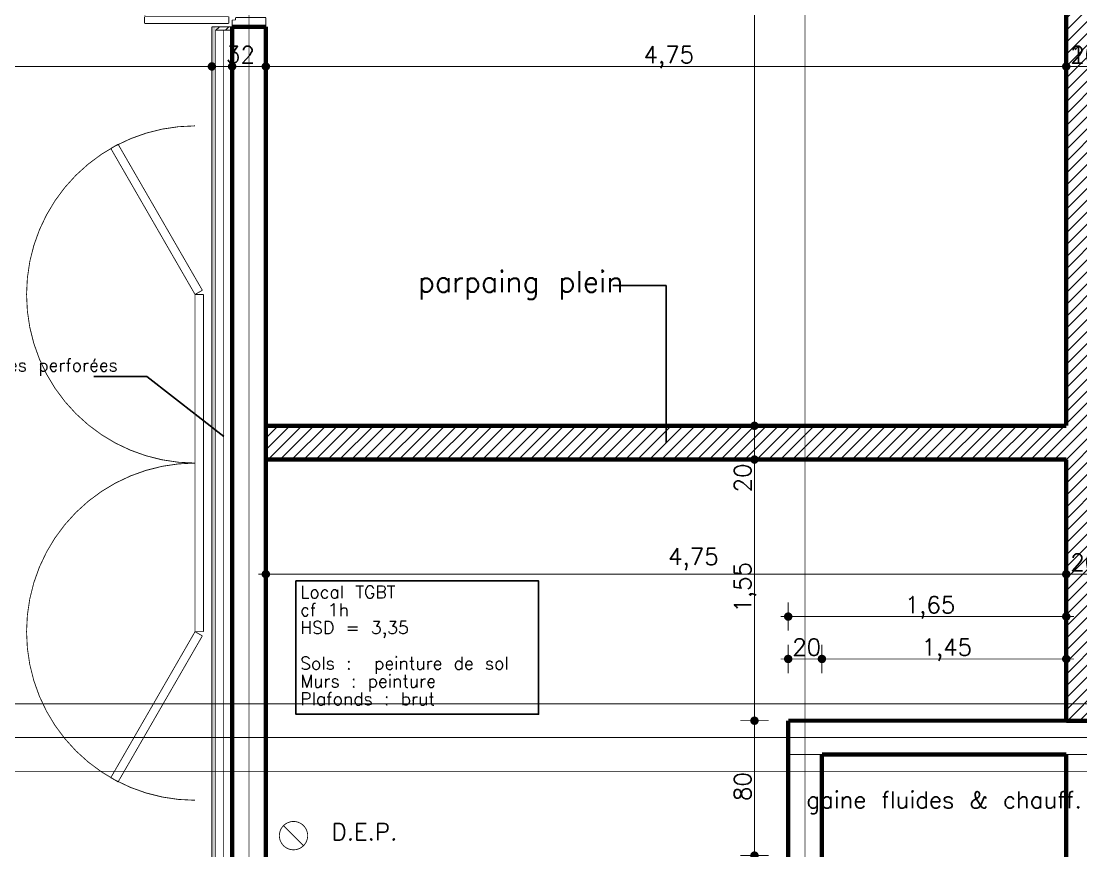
# Model space of a CAD drawing. Header units: inches. Extents: x -525059 to -412686, y 24208 to 76072.
# Drawn here: x -480140 to -473852, y 42405 to 47326 of the extents above; entities that cross this region are included whole.
import ezdxf

# ---------------------------------------------------------------- set-up
doc = ezdxf.new("R2010")
doc.units = ezdxf.units.IN
doc.header["$MEASUREMENT"] = 0
for name, pattern in [('GRILLE', [400, 200, -200]), ('pontille 1', [133.333333, 66.666667, -66.666667]), ('Tiretet', [546.805537, 264.583325, -105.833328, 70.555556, -105.833328])]:
    doc.linetypes.add(name, pattern=pattern)
for name, color, linetype in [('00 AXES', 7, 'Continuous'), ('00 cotations', 7, 'Continuous'), ('00 doublages', 7, 'Continuous'), ('00 isolation extérieure', 7, 'Continuous'), ('00 poutres', 7, 'Continuous'), ('00 TERREAL', 7, 'Continuous'), ('00 équipements siretec', 7, 'Continuous'), ('murs peripherique', 7, 'Continuous'), ('P_EP', 7, 'Continuous'), ('textes', 7, 'Continuous')]:
    doc.layers.add(name, color=color, linetype=linetype)
doc.layers.get('0').off()
doc.styles.get("Standard").update_dxf_attribs({"font": 'txt', "bigfont": 'BIGFONT.SHX'})
doc.linetypes.add('isolation coupe copie', pattern='A,0,[2,0715-ENSICAEN Niveau 0-1.Shx,S=2.199074,R=0,X=-0.019792,Y=1.94289e-17],-237.5,0', length=237.5)
doc.dimstyles.new('Dimstyle_0', dxfattribs={"dimtxt": 100, "dimasz": 85.5, "dimexe": 0.18, "dimexo": 0, "dimgap": 0.09, "dimtad": 1, "dimtih": 1, "dimtoh": 1, "dimlfac": 0.001, "dimzin": 0, "dimdsep": 46, "dimtxsty": 'Standard', "dimblk": 'ARROWHEAD_11', "dimblk1": 'ARROWHEAD_11', "dimblk2": 'ARROWHEAD_11', "dimcen": 0.09, "dimclrd": 7, "dimclre": 7, "dimclrt": 7, "dimadec": 1, "dimazin": 0, "dimtfac": 1, "dimtdec": 4, "dimtmove": 0, "dimatfit": 3, "dimfxl": 1, "dimtolj": 1, "dimtzin": 0, "dimarcsym": 0})
doc.dimstyles.new('Dimstyle_1', dxfattribs={"dimtxt": 100, "dimasz": 85.5, "dimexe": 0.18, "dimexo": 0, "dimgap": 0.09, "dimtad": 1, "dimlfac": 0.001, "dimzin": 0, "dimdsep": 46, "dimtxsty": 'Standard', "dimblk": 'ARROWHEAD_11', "dimblk1": 'ARROWHEAD_11', "dimblk2": 'ARROWHEAD_11', "dimcen": 0.09, "dimclrd": 7, "dimclre": 7, "dimclrt": 7, "dimadec": 1, "dimazin": 0, "dimtfac": 1, "dimtdec": 4, "dimtmove": 0, "dimatfit": 3, "dimfxl": 1, "dimtolj": 1, "dimtzin": 0, "dimarcsym": 0})
doc.dimstyles.new('Dimstyle_3', dxfattribs={"dimtxt": 100, "dimasz": 85.5, "dimexe": 0.18, "dimexo": 0, "dimgap": 0.09, "dimtad": 1, "dimlfac": 0.001, "dimzin": 0, "dimdsep": 46, "dimtxsty": 'Standard', "dimblk": 'ARROWHEAD_11', "dimblk1": 'ARROWHEAD_11', "dimblk2": 'ARROWHEAD_11', "dimcen": 0.09, "dimclrd": 7, "dimclre": 7, "dimclrt": 7, "dimadec": 1, "dimazin": 0, "dimtfac": 1, "dimtdec": 4, "dimtmove": 2, "dimatfit": 3, "dimfxl": 1, "dimtolj": 1, "dimtzin": 0, "dimarcsym": 0})
doc.dimstyles.new('Dimstyle_4', dxfattribs={"dimtxt": 100, "dimasz": 85.5, "dimexe": 0.18, "dimexo": 0, "dimgap": 0.09, "dimtad": 1, "dimtih": 1, "dimtoh": 1, "dimlfac": 0.001, "dimzin": 0, "dimdsep": 46, "dimtxsty": 'Standard', "dimblk": 'ARROWHEAD_11', "dimblk1": 'ARROWHEAD_11', "dimblk2": 'ARROWHEAD_11', "dimcen": 0.09, "dimclrd": 7, "dimclre": 7, "dimclrt": 7, "dimadec": 1, "dimazin": 0, "dimtfac": 1, "dimtdec": 4, "dimtmove": 2, "dimatfit": 3, "dimfxl": 1, "dimtolj": 1, "dimtzin": 0, "dimarcsym": 0})
doc.dimstyles.new('Dimstyle_7', dxfattribs={"dimtxt": 0.18, "dimasz": 164.16, "dimexe": 0.18, "dimexo": 0.0625, "dimgap": 0.09, "dimtad": 0, "dimtih": 1, "dimtoh": 1, "dimdec": 4, "dimzin": 0, "dimdsep": 46, "dimcen": 0.09, "dimadec": 0, "dimazin": 0, "dimtfac": 1, "dimtdec": 4, "dimtmove": 0, "dimatfit": 3, "dimldrblk": 'ARROWHEAD_1', "dimfxl": 1, "dimtolj": 1, "dimtzin": 0, "dimarcsym": 0})
doc.dimstyles.new('Dimstyle_9', dxfattribs={"dimtxt": 0.18, "dimasz": 91.2, "dimexe": 0.18, "dimexo": 0.0625, "dimgap": 0.09, "dimtad": 0, "dimtih": 1, "dimtoh": 1, "dimdec": 4, "dimzin": 0, "dimdsep": 46, "dimcen": 0.09, "dimadec": 0, "dimazin": 0, "dimtfac": 1, "dimtdec": 4, "dimtmove": 0, "dimatfit": 3, "dimldrblk": 'ARROWHEAD_1', "dimfxl": 1, "dimtolj": 1, "dimtzin": 0, "dimarcsym": 0})
pattern_1 = [(45, (0, 0), (-35.355339, 35.355339), [])]
pattern_2 = [(45, (0, 0), (-28.2842712, 28.2842712), [40, 0])]

# ---------------------------------------------------------------- blocks, each defined once
blk = doc.blocks.new('WALL_3', base_point=(-475488.3, 43076.8))
at = {"layer": 'murs peripherique', "color": 7, "linetype": 'Continuous', "const_width": 25}
for points in [[(-475588.3, 43176.8), (-475588.3, 42276.8)], [(-475388.3, 42276.8), (-475388.3, 42976.8)], [(-475588.3, 42276.8), (-475388.3, 42276.8)]]:
    blk.add_lwpolyline(points, dxfattribs=at)
blk = doc.blocks.new('WALL_16', base_point=(-473838.3, 43176.7))
at = {"layer": 'murs peripherique'}
h = blk.add_hatch(dxfattribs=at)
h.set_pattern_fill('PARPAING', color=82, style=0, pattern_type=2)
h.set_pattern_definition(pattern_1)
h.paths.add_polyline_path([(-473738.3, 43176.7), (-473738.3, 50072.5), (-473938.3, 50072.5), (-473938.3, 43176.7)], flags=0)
at = {"layer": 'murs peripherique', "color": 7, "linetype": 'Continuous', "const_width": 25}
for points in [[(-473738.3, 50072.5), (-473938.3, 50072.5)], [(-473938.3, 50072.5), (-473938.3, 44925.9)], [(-473738.3, 46274.6), (-473738.3, 50072.5)], [(-473738.3, 43176.7), (-473738.3, 46074.6)], [(-473938.3, 44725.9), (-473938.3, 43176.7)], [(-473938.3, 43176.7), (-473738.3, 43176.7)]]:
    blk.add_lwpolyline(points, dxfattribs=at)
blk = doc.blocks.new('WALL_108', base_point=(-473838.3, 42276.8))
at = {"layer": 'murs peripherique', "color": 7, "linetype": 'Continuous', "const_width": 25}
for points in [[(-473738.3, 42276.8), (-473738.3, 43176.8)], [(-473938.3, 42976.8), (-473938.3, 42276.8)], [(-473938.3, 42276.8), (-473738.3, 42276.8)]]:
    blk.add_lwpolyline(points, dxfattribs=at)
blk = doc.blocks.new('WALL_109', base_point=(-475488.3, 43076.8))
at = {"layer": 'murs peripherique', "color": 7, "linetype": 'Continuous', "const_width": 25}
for points in [[(-473738.3, 43176.8), (-475588.3, 43176.8)], [(-475388.3, 42976.8), (-473938.3, 42976.8)]]:
    blk.add_lwpolyline(points, dxfattribs=at)
blk = doc.blocks.new('WALL_124', base_point=(-473838.3, 44825.9))
at = {"layer": 'murs peripherique'}
h = blk.add_hatch(dxfattribs=at)
h.set_pattern_fill('PARPAING', color=82, style=0, pattern_type=2)
h.set_pattern_definition(pattern_1)
h.paths.add_polyline_path([(-473938.3, 44925.9), (-478688.3, 44925.9), (-478688.3, 44725.9), (-473938.3, 44725.9)], flags=0)
at = {"layer": 'murs peripherique', "color": 7, "linetype": 'Continuous', "const_width": 25}
for points in [[(-473938.3, 44925.9), (-478688.3, 44925.9)], [(-478688.3, 44925.9), (-478688.3, 44725.9)], [(-478688.3, 44725.9), (-473938.3, 44725.9)]]:
    blk.add_lwpolyline(points, dxfattribs=at)
blk = doc.blocks.new('Porte 2v CadBois 65_117')
at = {"color": 0, "linetype": 'Continuous', "const_width": 5}
for points in [[(640.3, 911.5, 0.388879), (-195, 0)], [(-200, 0, 0.388879), (-674.7, 518)]]:
    blk.add_lwpolyline(points, format="xyb", dxfattribs=at)
for points in [[(720, 915), (680, 915)], [(680, 915), (680, 20)], [(720, 20), (720, 915)], [(-720, 520), (-680, 520)], [(-720, 20), (-720, 520)], [(-680, 520), (-680, 20)], [(-700, 0), (-740, 0)], [(-740, 0), (-740, -10)], [(-680, 20), (-720, 20)], [(-700, -20), (-700, 0)], [(680, 20), (720, 20)], [(740, 0), (700, 0)], [(700, 0), (700, -20)], [(740, -10), (740, 0)], [(-740, -10), (-740, -190)], [(-685, -20), (-700, -20)], [(-685, -200), (-685, -20)], [(700, -20), (685, -20)], [(685, -20), (685, -200)], [(740, -190), (740, -10)], [(-740, -190), (-740, -200)], [(740, -200), (740, -190)], [(-740, -200), (-685, -200)], [(685, -200), (740, -200)]]:
    blk.add_lwpolyline(points, dxfattribs=at)
blk = doc.blocks.new('WALL_1813', base_point=(-478788.3, 40326.8))
at = {"layer": 'murs peripherique', "color": 7, "linetype": 'Continuous', "const_width": 25}
for points in [[(-478888.3, 47292.5), (-478688.3, 47292.5)], [(-478888.3, 47292.5), (-478888.3, 42126.8)], [(-478688.3, 42126.8), (-478688.3, 47292.5)]]:
    blk.add_lwpolyline(points, dxfattribs=at)
at = {"layer": 'murs peripherique', "color": 1, "rotation": 89.99999999999933}
blk.add_blockref('Porte 2v CadBois 65_117', (-478888.3, 48032.5), dxfattribs=at)
blk = doc.blocks.new('WALL_1815', base_point=(-478998.3, 42117.4))
at = {"layer": '00 TERREAL'}
h = blk.add_hatch(dxfattribs=at)
h.set_pattern_fill('ESPACE_MINIMUM', style=0, pattern_type=2)
h.set_pattern_definition(pattern_2)
h.paths.add_polyline_path([(-478988.3, 42127.4), (-478988.3, 47292.5), (-479008.3, 47292.5), (-479008.3, 42107.4)], flags=0)
at = {"layer": '00 TERREAL', "color": 30, "linetype": 'Continuous', "const_width": 5}
for points in [[(-478988.3, 47292.5), (-479008.3, 47292.5)], [(-479008.3, 47292.5), (-479008.3, 42107.4)], [(-478988.3, 42127.4), (-478988.3, 47272.5)]]:
    blk.add_lwpolyline(points, dxfattribs=at)
blk = doc.blocks.new('WALL_1818', base_point=(-478938.3, 42126.8))
at = {"layer": '00 doublages', "color": 1, "linetype": 'Continuous', "const_width": 5}
for points in [[(-478888.3, 47292.5), (-478988.3, 47292.5)], [(-478988.3, 47272.5), (-478888.3, 47272.5)], [(-478988.3, 47272.5), (-478988.3, 42126.8)], [(-478888.3, 42126.8), (-478888.3, 47272.5)], [(-478988.3, 42126.8), (-478888.3, 42126.8)]]:
    blk.add_lwpolyline(points, dxfattribs=at)
blk = doc.blocks.new('WALL_1819', base_point=(-478888.3, 47282.5))
at = {"layer": '00 TERREAL'}
h = blk.add_hatch(dxfattribs=at)
h.set_pattern_fill('ESPACE_MINIMUM', style=0, pattern_type=2)
h.set_pattern_definition(pattern_2)
h.paths.add_polyline_path([(-478888.3, 47292.5), (-478988.3, 47292.5), (-478988.3, 47272.5), (-478888.3, 47272.5)], flags=0)
at = {"layer": '00 TERREAL', "color": 30, "linetype": 'Continuous', "const_width": 5}
for points in [[(-478888.3, 47292.5), (-478988.3, 47292.5)], [(-478888.3, 47272.5), (-478888.3, 47292.5)], [(-478988.3, 47272.5), (-478888.3, 47272.5)]]:
    blk.add_lwpolyline(points, dxfattribs=at)
blk = doc.blocks.new('WALL_1871', base_point=(-479083.3, 43704.9))
at = {"layer": 'murs peripherique', "color": 1, "linetype": 'Continuous', "const_width": 5}
for points in [[(-479058.3, 45704.9), (-479108.3, 45704.9)], [(-479108.3, 45704.9), (-479108.3, 43704.9)], [(-479058.3, 43704.9), (-479058.3, 45704.9)], [(-479108.3, 43704.9), (-479058.3, 43704.9)]]:
    blk.add_lwpolyline(points, dxfattribs=at)
blk = doc.blocks.new('WALL_1872', base_point=(-479086.6, 43692.4))
at = {"layer": 'murs peripherique', "color": 1, "linetype": 'Continuous', "const_width": 5}
for points in [[(-479108.3, 43704.9), (-479608.3, 42838.9)], [(-479065, 43679.9), (-479108.3, 43704.9)], [(-479565, 42813.9), (-479065, 43679.9)], [(-479608.3, 42838.9), (-479565, 42813.9)]]:
    blk.add_lwpolyline(points, dxfattribs=at)
blk = doc.blocks.new('WALL_1873', base_point=(-479086.6, 45717.4))
at = {"layer": 'murs peripherique', "color": 1, "linetype": 'Continuous', "const_width": 5}
for points in [[(-479565, 46596), (-479608.3, 46571)], [(-479065, 45729.9), (-479565, 46596)], [(-479608.3, 46571), (-479108.3, 45704.9)], [(-479108.3, 45704.9), (-479065, 45729.9)]]:
    blk.add_lwpolyline(points, dxfattribs=at)
blk = doc.blocks.new('BEAM_3', base_point=(-498788.3, 43076.8))
at = {"layer": '00 poutres', "color": 1, "linetype": 'pontille 1', "const_width": 5}
for points in [[(-498788.3, 43276.8), (-473738.3, 43276.7)], [(-498788.3, 42876.8), (-473738.3, 42876.7)]]:
    blk.add_lwpolyline(points, dxfattribs=at)
at = {"layer": '00 poutres', "color": 30, "linetype": 'GRILLE', "const_width": 5}
blk.add_lwpolyline([(-498788.3, 43076.8), (-473738.3, 43076.7)], dxfattribs=at)
blk = doc.blocks.new('BEAM_10', base_point=(-475588.3, 43076.7))
at = {"layer": '00 poutres', "color": 1, "linetype": 'pontille 1', "const_width": 5}
for points in [[(-475588.3, 43176.7), (-472313.3, 43176.7)], [(-475588.3, 42976.7), (-468988.3, 42976.7)]]:
    blk.add_lwpolyline(points, dxfattribs=at)
at = {"layer": '00 poutres', "color": 30, "linetype": 'GRILLE', "const_width": 5}
blk.add_lwpolyline([(-475588.3, 43076.7), (-468988.3, 43076.7)], dxfattribs=at)
blk = doc.blocks.new('*D380')
at = {"layer": '00 cotations', "color": 7, "linetype": 'Continuous', "const_width": 5}
for points in [[(-475588.3, 43565.6), (-475588.3, 43627.5)], [(-475388.3, 43565.6), (-475388.3, 43627.5)], [(-475633.3, 43543.1), (-475610.8, 43543.1)], [(-475588.3, 43458.7), (-475588.3, 43520.6)], [(-475565.8, 43543.1), (-475410.8, 43543.1)], [(-475388.3, 43458.7), (-475388.3, 43520.6)]]:
    blk.add_lwpolyline(points, dxfattribs=at)
at = {"layer": '00 cotations', "color": 7, "linetype": 'Continuous'}
for points, const_width in [([(-475610.8, 43543.1, 1), (-475565.8, 43543.1, 1)], 5), ([(-475599.5, 43543.1, 1), (-475577, 43543.1, 1)], 22.5), ([(-475410.8, 43543.1, 1), (-475365.8, 43543.1, 1)], 5), ([(-475399.5, 43543.1, 1), (-475377, 43543.1, 1)], 22.5)]:
    blk.add_lwpolyline(points, format="xyb", close=True, dxfattribs=dict(at, const_width=const_width))
at = {"layer": '00 cotations', "color": 7, "insert": (-475564.5, 43663.1), "char_height": 100, "attachment_point": 1}
blk.add_mtext('\\A1;{\\Ftxt.shx|c0;20}', dxfattribs=at)
blk = doc.blocks.new('ARROWHEAD_11')
at = {"color": 0, "linetype": 'Continuous'}
blk.add_line((0, 0), (-1, 0), dxfattribs=at)
at = {"color": 0, "linetype": 'Continuous', "const_width": 0.25}
blk.add_lwpolyline([(-0.125, 0, 1), (0.125, 0, 1)], format="xyb", close=True, dxfattribs=at)
blk = doc.blocks.new('*D381')
at = {"layer": '00 cotations', "color": 7, "linetype": 'Continuous', "const_width": 5}
for points in [[(-475388.3, 43565.6), (-475388.3, 43627.5)], [(-473938.3, 43565.6), (-473938.3, 43627.5)], [(-475388.3, 43458.7), (-475388.3, 43520.6)], [(-475365.8, 43543.1), (-473960.8, 43543.1)], [(-473938.3, 43458.7), (-473938.3, 43520.6)], [(-473915.8, 43543.1), (-473893.3, 43543.1)]]:
    blk.add_lwpolyline(points, dxfattribs=at)
at = {"layer": '00 cotations', "color": 7, "linetype": 'Continuous'}
for points, const_width in [([(-475410.8, 43543.1, 1), (-475365.8, 43543.1, 1)], 5), ([(-475399.5, 43543.1, 1), (-475377, 43543.1, 1)], 22.5), ([(-473960.8, 43543.1, 1), (-473915.8, 43543.1, 1)], 5), ([(-473949.5, 43543.1, 1), (-473927, 43543.1, 1)], 22.5)]:
    blk.add_lwpolyline(points, format="xyb", close=True, dxfattribs=dict(at, const_width=const_width))
at = {"layer": '00 cotations', "color": 7, "insert": (-474796.7, 43663.1), "char_height": 100, "attachment_point": 1}
blk.add_mtext('\\A1;{\\Ftxt.shx|c0;1,45}', dxfattribs=at)
blk = doc.blocks.new('*D382')
at = {"layer": '00 cotations', "color": 7, "linetype": 'Continuous', "const_width": 5}
for points in [[(-473738.3, 47079.8), (-473738.3, 47141.7)], [(-473638.3, 47079.8), (-473638.3, 47141.7)], [(-473783.3, 47057.3), (-473760.8, 47057.3)], [(-473738.3, 46972.9), (-473738.3, 47034.8)], [(-473715.8, 47057.3), (-473660.8, 47057.3)], [(-473638.3, 46972.9), (-473638.3, 47034.8)]]:
    blk.add_lwpolyline(points, dxfattribs=at)
at = {"layer": '00 cotations', "color": 7, "linetype": 'Continuous'}
for points, const_width in [([(-473760.8, 47057.3, 1), (-473715.8, 47057.3, 1)], 5), ([(-473749.5, 47057.3, 1), (-473727, 47057.3, 1)], 22.5), ([(-473660.8, 47057.3, 1), (-473615.8, 47057.3, 1)], 5), ([(-473649.5, 47057.3, 1), (-473627, 47057.3, 1)], 22.5)]:
    blk.add_lwpolyline(points, format="xyb", close=True, dxfattribs=dict(at, const_width=const_width))
at = {"layer": '00 cotations', "color": 7, "insert": (-473913.3, 47177.3), "char_height": 100, "attachment_point": 1}
blk.add_mtext('\\A1;{\\Ftxt.shx|c0;10}', dxfattribs=at)
blk = doc.blocks.new('*D385')
at = {"layer": '00 cotations', "color": 7, "linetype": 'Continuous', "const_width": 5}
for points in [[(-475588.3, 43816.9), (-475588.3, 43878.8)], [(-473938.3, 43816.9), (-473938.3, 43878.8)], [(-475633.3, 43794.4), (-475610.8, 43794.4)], [(-475588.3, 43710.1), (-475588.3, 43771.9)], [(-475565.8, 43794.4), (-473960.8, 43794.4)], [(-473938.3, 43710.1), (-473938.3, 43771.9)], [(-473915.8, 43794.4), (-473893.3, 43794.4)]]:
    blk.add_lwpolyline(points, dxfattribs=at)
at = {"layer": '00 cotations', "color": 7, "linetype": 'Continuous'}
for points, const_width in [([(-475610.8, 43794.4, 1), (-475565.8, 43794.4, 1)], 5), ([(-475599.5, 43794.4, 1), (-475577, 43794.4, 1)], 22.5), ([(-473960.8, 43794.4, 1), (-473915.8, 43794.4, 1)], 5), ([(-473949.5, 43794.4, 1), (-473927, 43794.4, 1)], 22.5)]:
    blk.add_lwpolyline(points, format="xyb", close=True, dxfattribs=dict(at, const_width=const_width))
at = {"layer": '00 cotations', "color": 7, "insert": (-474896.7, 43914.4), "char_height": 100, "attachment_point": 1}
blk.add_mtext('\\A1;{\\Ftxt.shx|c0;1,65}', dxfattribs=at)
blk = doc.blocks.new('*D403')
at = {"layer": '00 cotations', "color": 7, "linetype": 'Continuous', "const_width": 5}
for points in [[(-472468.6, 50072.5), (-472530.5, 50072.5)], [(-472361.7, 50072.5), (-472423.6, 50072.5)], [(-472446.1, 49995), (-472446.1, 50050)], [(-472468.6, 49972.5), (-472530.5, 49972.5)], [(-472361.7, 49972.5), (-472423.6, 49972.5)]]:
    blk.add_lwpolyline(points, dxfattribs=at)
at = {"layer": '00 cotations', "color": 7, "linetype": 'Continuous'}
for points, const_width in [([(-472468.6, 49972.5, 1), (-472423.6, 49972.5, 1)], 5), ([(-472457.3, 49972.5, 1), (-472434.8, 49972.5, 1)], 22.5)]:
    blk.add_lwpolyline(points, format="xyb", close=True, dxfattribs=dict(at, const_width=const_width))
blk = doc.blocks.new('*D404')
at = {"layer": '00 cotations', "color": 7, "linetype": 'Continuous', "const_width": 5}
for points in [[(-472468.6, 50072.5), (-472530.5, 50072.5)], [(-472361.7, 50072.5), (-472423.6, 50072.5)]]:
    blk.add_lwpolyline(points, dxfattribs=at)
at = {"layer": '00 cotations', "color": 7, "linetype": 'Continuous'}
for points, const_width in [([(-472468.6, 50072.5, 1), (-472423.6, 50072.5, 1)], 5), ([(-472457.3, 50072.5, 1), (-472434.8, 50072.5, 1)], 22.5)]:
    blk.add_lwpolyline(points, format="xyb", close=True, dxfattribs=dict(at, const_width=const_width))
blk = doc.blocks.new('*D405')
at = {"layer": '00 cotations', "color": 7, "linetype": 'Continuous', "const_width": 5}
for points in [[(-472446.1, 50295), (-472446.1, 50317.5)], [(-472468.6, 50272.5), (-472530.5, 50272.5)], [(-472446.1, 50095), (-472446.1, 50250)], [(-472361.7, 50272.5), (-472423.6, 50272.5)]]:
    blk.add_lwpolyline(points, dxfattribs=at)
at = {"layer": '00 cotations', "color": 7, "linetype": 'Continuous'}
for points, const_width in [([(-472468.6, 50272.5, 1), (-472423.6, 50272.5, 1)], 5), ([(-472457.3, 50272.5, 1), (-472434.8, 50272.5, 1)], 22.5), ([(-472468.6, 50072.5, 1), (-472423.6, 50072.5, 1)], 5), ([(-472457.3, 50072.5, 1), (-472434.8, 50072.5, 1)], 22.5)]:
    blk.add_lwpolyline(points, format="xyb", close=True, dxfattribs=dict(at, const_width=const_width))
at = {"layer": '00 cotations', "color": 7, "insert": (-472566.1, 50295), "char_height": 100, "attachment_point": 1, "rotation": 90}
blk.add_mtext('\\A1;{\\Ftxt.shx|c0;20}', dxfattribs=at)
blk = doc.blocks.new('*D406')
at = {"layer": '00 cotations', "color": 7, "linetype": 'Continuous', "const_width": 5}
for points in [[(-478688.3, 44068.3), (-478688.3, 44130.2)], [(-473938.3, 44068.3), (-473938.3, 44130.2)], [(-478733.3, 44045.8), (-478710.8, 44045.8)], [(-478688.3, 43961.4), (-478688.3, 44023.3)], [(-478665.8, 44045.8), (-473960.8, 44045.8)], [(-473938.3, 43961.4), (-473938.3, 44023.3)]]:
    blk.add_lwpolyline(points, dxfattribs=at)
at = {"layer": '00 cotations', "color": 7, "linetype": 'Continuous'}
for points, const_width in [([(-478710.8, 44045.8, 1), (-478665.8, 44045.8, 1)], 5), ([(-478699.5, 44045.8, 1), (-478677, 44045.8, 1)], 22.5), ([(-473960.8, 44045.8, 1), (-473915.8, 44045.8, 1)], 5), ([(-473949.5, 44045.8, 1), (-473927, 44045.8, 1)], 22.5)]:
    blk.add_lwpolyline(points, format="xyb", close=True, dxfattribs=dict(at, const_width=const_width))
at = {"layer": '00 cotations', "color": 7, "insert": (-476301, 44200.8), "char_height": 100, "attachment_point": 1}
blk.add_mtext('\\A1;{\\Ftxt.shx|c0;4,75}', dxfattribs=at)
blk = doc.blocks.new('*D407')
at = {"layer": '00 cotations', "color": 7, "linetype": 'Continuous', "const_width": 5}
for points in [[(-473938.3, 44068.3), (-473938.3, 44130.2)], [(-473738.3, 44068.3), (-473738.3, 44130.2)], [(-473938.3, 43961.4), (-473938.3, 44023.3)], [(-473915.8, 44045.8), (-473760.8, 44045.8)], [(-473738.3, 43961.4), (-473738.3, 44023.3)]]:
    blk.add_lwpolyline(points, dxfattribs=at)
at = {"layer": '00 cotations', "color": 7, "linetype": 'Continuous'}
for points, const_width in [([(-473960.8, 44045.8, 1), (-473915.8, 44045.8, 1)], 5), ([(-473949.5, 44045.8, 1), (-473927, 44045.8, 1)], 22.5), ([(-473760.8, 44045.8, 1), (-473715.8, 44045.8, 1)], 5), ([(-473749.5, 44045.8, 1), (-473727, 44045.8, 1)], 22.5)]:
    blk.add_lwpolyline(points, format="xyb", close=True, dxfattribs=dict(at, const_width=const_width))
at = {"layer": '00 cotations', "color": 7, "insert": (-473914.5, 44165.8), "char_height": 100, "attachment_point": 1}
blk.add_mtext('\\A1;{\\Ftxt.shx|c0;20}', dxfattribs=at)
blk = doc.blocks.new('*D408')
at = {"layer": '00 cotations', "color": 7, "linetype": 'Continuous', "const_width": 5}
for points in [[(-473738.3, 44068.3), (-473738.3, 44130.2)], [(-468988.3, 44068.3), (-468988.3, 44130.2)], [(-473738.3, 43961.4), (-473738.3, 44023.3)], [(-473715.8, 44045.8), (-469010.8, 44045.8)], [(-468988.3, 43961.4), (-468988.3, 44023.3)], [(-468965.8, 44045.8), (-468943.3, 44045.8)]]:
    blk.add_lwpolyline(points, dxfattribs=at)
at = {"layer": '00 cotations', "color": 7, "linetype": 'Continuous'}
for points, const_width in [([(-473760.8, 44045.8, 1), (-473715.8, 44045.8, 1)], 5), ([(-473749.5, 44045.8, 1), (-473727, 44045.8, 1)], 22.5), ([(-469010.8, 44045.8, 1), (-468965.8, 44045.8, 1)], 5), ([(-468999.5, 44045.8, 1), (-468977, 44045.8, 1)], 22.5)]:
    blk.add_lwpolyline(points, format="xyb", close=True, dxfattribs=dict(at, const_width=const_width))
at = {"layer": '00 cotations', "color": 7, "insert": (-471496.7, 44165.8), "char_height": 100, "attachment_point": 1}
blk.add_mtext('\\A1;{\\Ftxt.shx|c0;4,75}', dxfattribs=at)
blk = doc.blocks.new('*D451')
at = {"layer": '00 cotations', "color": 7, "linetype": 'Continuous', "const_width": 5}
for points in [[(-488788.3, 47579.8), (-488788.3, 47641.7)], [(-478888.3, 47579.8), (-478888.3, 47641.7)], [(-488765.8, 47557.3), (-478910.8, 47557.3)], [(-488788.3, 47472.9), (-488788.3, 47534.8)], [(-478888.3, 47472.9), (-478888.3, 47534.8)]]:
    blk.add_lwpolyline(points, dxfattribs=at)
at = {"layer": '00 cotations', "color": 7, "linetype": 'Continuous'}
for points, const_width in [([(-488810.8, 47557.3, 1), (-488765.8, 47557.3, 1)], 5), ([(-488799.5, 47557.3, 1), (-488777, 47557.3, 1)], 22.5), ([(-478910.8, 47557.3, 1), (-478865.8, 47557.3, 1)], 5), ([(-478899.5, 47557.3, 1), (-478877, 47557.3, 1)], 22.5)]:
    blk.add_lwpolyline(points, format="xyb", close=True, dxfattribs=dict(at, const_width=const_width))
at = {"layer": '00 cotations', "color": 7, "insert": (-483971.7, 47677.3), "char_height": 100, "attachment_point": 1}
blk.add_mtext('\\A1;{\\Ftxt.shx|c0;9,90}', dxfattribs=at)
blk = doc.blocks.new('*D452')
at = {"layer": '00 cotations', "color": 7, "linetype": 'Continuous', "const_width": 5}
for points in [[(-478888.3, 47579.8), (-478888.3, 47641.7)], [(-478688.3, 47579.8), (-478688.3, 47641.7)], [(-478865.8, 47557.3), (-478710.8, 47557.3)], [(-478665.8, 47557.3), (-478643.3, 47557.3)], [(-478888.3, 47472.9), (-478888.3, 47534.8)], [(-478688.3, 47472.9), (-478688.3, 47534.8)]]:
    blk.add_lwpolyline(points, dxfattribs=at)
at = {"layer": '00 cotations', "color": 7, "linetype": 'Continuous'}
for points, const_width in [([(-478910.8, 47557.3, 1), (-478865.8, 47557.3, 1)], 5), ([(-478899.5, 47557.3, 1), (-478877, 47557.3, 1)], 22.5), ([(-478710.8, 47557.3, 1), (-478665.8, 47557.3, 1)], 5), ([(-478699.5, 47557.3, 1), (-478677, 47557.3, 1)], 22.5)]:
    blk.add_lwpolyline(points, format="xyb", close=True, dxfattribs=dict(at, const_width=const_width))
at = {"layer": '00 cotations', "color": 7, "insert": (-478864.5, 47677.3), "char_height": 100, "attachment_point": 1}
blk.add_mtext('\\A1;{\\Ftxt.shx|c0;20}', dxfattribs=at)
blk = doc.blocks.new('*D453')
at = {"layer": '00 cotations', "color": 7, "linetype": 'Continuous'}
for points, const_width in [([(-475811.1, 43176.8, 1), (-475766.1, 43176.8, 1)], 5), ([(-475799.9, 43176.8, 1), (-475777.4, 43176.8, 1)], 22.5), ([(-475811.1, 42376.8, 1), (-475766.1, 42376.8, 1)], 5), ([(-475799.9, 42376.8, 1), (-475777.4, 42376.8, 1)], 22.5)]:
    blk.add_lwpolyline(points, format="xyb", close=True, dxfattribs=dict(at, const_width=const_width))
at = {"layer": '00 cotations', "color": 7, "linetype": 'Continuous', "const_width": 5}
for points in [[(-475811.1, 43176.8), (-475873, 43176.8)], [(-475788.6, 42399.3), (-475788.6, 43154.3)], [(-475704.2, 43176.8), (-475766.1, 43176.8)], [(-475811.1, 42376.8), (-475873, 42376.8)], [(-475788.6, 42331.8), (-475788.6, 42354.3)], [(-475704.2, 42376.8), (-475766.1, 42376.8)]]:
    blk.add_lwpolyline(points, dxfattribs=at)
at = {"layer": '00 cotations', "color": 7, "insert": (-475908.6, 42700.5), "char_height": 100, "attachment_point": 1, "rotation": 90}
blk.add_mtext('\\A1;{\\Ftxt.shx|c0;80}', dxfattribs=at)
blk = doc.blocks.new('*D454')
at = {"layer": '00 cotations', "color": 7, "linetype": 'Continuous', "const_width": 5}
for points in [[(-475811.1, 44725.9), (-475873, 44725.9)], [(-475704.2, 44725.9), (-475766.1, 44725.9)], [(-475788.6, 43199.3), (-475788.6, 44703.4)], [(-475811.1, 43176.8), (-475873, 43176.8)], [(-475704.2, 43176.8), (-475766.1, 43176.8)]]:
    blk.add_lwpolyline(points, dxfattribs=at)
at = {"layer": '00 cotations', "color": 7, "linetype": 'Continuous'}
for points, const_width in [([(-475811.1, 44725.9, 1), (-475766.1, 44725.9, 1)], 5), ([(-475799.9, 44725.9, 1), (-475777.4, 44725.9, 1)], 22.5), ([(-475811.1, 43176.8, 1), (-475766.1, 43176.8, 1)], 5), ([(-475799.9, 43176.8, 1), (-475777.4, 43176.8, 1)], 22.5)]:
    blk.add_lwpolyline(points, format="xyb", close=True, dxfattribs=dict(at, const_width=const_width))
at = {"layer": '00 cotations', "color": 7, "char_height": 100, "attachment_point": 1, "rotation": 90}
for s, insert in [('\\A1;{\\Ftxt.shx|c0;20}', (-475908.6, 44531)), ('\\A1;{\\Ftxt.shx|c0;1,55}', (-475908.6, 43817.9))]:
    blk.add_mtext(s, dxfattribs=dict(at, insert=insert))
blk = doc.blocks.new('*D455')
at = {"layer": '00 cotations', "color": 7, "linetype": 'Continuous', "const_width": 5}
for points in [[(-475811.1, 44925.9), (-475873, 44925.9)], [(-475788.6, 44748.4), (-475788.6, 44903.4)], [(-475704.2, 44925.9), (-475766.1, 44925.9)], [(-475811.1, 44725.9), (-475873, 44725.9)], [(-475704.2, 44725.9), (-475766.1, 44725.9)]]:
    blk.add_lwpolyline(points, dxfattribs=at)
at = {"layer": '00 cotations', "color": 7, "linetype": 'Continuous'}
for points, const_width in [([(-475811.1, 44925.9, 1), (-475766.1, 44925.9, 1)], 5), ([(-475799.9, 44925.9, 1), (-475777.4, 44925.9, 1)], 22.5), ([(-475811.1, 44725.9, 1), (-475766.1, 44725.9, 1)], 5), ([(-475799.9, 44725.9, 1), (-475777.4, 44725.9, 1)], 22.5)]:
    blk.add_lwpolyline(points, format="xyb", close=True, dxfattribs=dict(at, const_width=const_width))
blk = doc.blocks.new('*D456')
at = {"layer": '00 cotations', "color": 7, "linetype": 'Continuous', "const_width": 5}
for points in [[(-475788.6, 50097.5), (-475788.6, 50120)], [(-475811.1, 50075), (-475873, 50075)], [(-475788.6, 44948.4), (-475788.6, 50052.5)], [(-475704.2, 50075), (-475766.1, 50075)], [(-475811.1, 44925.9), (-475873, 44925.9)], [(-475704.2, 44925.9), (-475766.1, 44925.9)]]:
    blk.add_lwpolyline(points, dxfattribs=at)
at = {"layer": '00 cotations', "color": 7, "linetype": 'Continuous'}
for points, const_width in [([(-475811.1, 50075, 1), (-475766.1, 50075, 1)], 5), ([(-475799.9, 50075, 1), (-475777.4, 50075, 1)], 22.5), ([(-475811.1, 44925.9, 1), (-475766.1, 44925.9, 1)], 5), ([(-475799.9, 44925.9, 1), (-475777.4, 44925.9, 1)], 22.5)]:
    blk.add_lwpolyline(points, format="xyb", close=True, dxfattribs=dict(at, const_width=const_width))
at = {"layer": '00 cotations', "color": 7, "insert": (-475908.6, 47367), "char_height": 100, "attachment_point": 1, "rotation": 90}
blk.add_mtext('\\A1;{\\Ftxt.shx|c0;5,15}', dxfattribs=at)
blk = doc.blocks.new('*D462')
at = {"layer": '00 cotations', "color": 7, "linetype": 'Continuous', "const_width": 5}
for points in [[(-479008.3, 47079.8), (-479008.3, 47141.7)], [(-478688.3, 47079.8), (-478688.3, 47141.7)], [(-479053.3, 47057.3), (-479030.8, 47057.3)], [(-479008.3, 46972.9), (-479008.3, 47034.8)], [(-478985.8, 47057.3), (-478710.8, 47057.3)], [(-478688.3, 46972.9), (-478688.3, 47034.8)]]:
    blk.add_lwpolyline(points, dxfattribs=at)
at = {"layer": '00 cotations', "color": 7, "linetype": 'Continuous'}
for points, const_width in [([(-479030.8, 47057.3, 1), (-478985.8, 47057.3, 1)], 5), ([(-479019.5, 47057.3, 1), (-478997, 47057.3, 1)], 22.5), ([(-478710.8, 47057.3, 1), (-478665.8, 47057.3, 1)], 5), ([(-478699.5, 47057.3, 1), (-478677, 47057.3, 1)], 22.5)]:
    blk.add_lwpolyline(points, format="xyb", close=True, dxfattribs=dict(at, const_width=const_width))
at = {"layer": '00 cotations', "color": 7, "insert": (-478924.5, 47177.3), "char_height": 100, "attachment_point": 1}
blk.add_mtext('\\A1;{\\Ftxt.shx|c0;32}', dxfattribs=at)
blk = doc.blocks.new('*D463')
at = {"layer": '00 cotations', "color": 7, "linetype": 'Continuous', "const_width": 5}
for points in [[(-478688.3, 47079.8), (-478688.3, 47141.7)], [(-473938.3, 47079.8), (-473938.3, 47141.7)], [(-478688.3, 46972.9), (-478688.3, 47034.8)], [(-478665.8, 47057.3), (-473960.8, 47057.3)], [(-473938.3, 46972.9), (-473938.3, 47034.8)]]:
    blk.add_lwpolyline(points, dxfattribs=at)
at = {"layer": '00 cotations', "color": 7, "linetype": 'Continuous'}
for points, const_width in [([(-478710.8, 47057.3, 1), (-478665.8, 47057.3, 1)], 5), ([(-478699.5, 47057.3, 1), (-478677, 47057.3, 1)], 22.5), ([(-473960.8, 47057.3, 1), (-473915.8, 47057.3, 1)], 5), ([(-473949.5, 47057.3, 1), (-473927, 47057.3, 1)], 22.5)]:
    blk.add_lwpolyline(points, format="xyb", close=True, dxfattribs=dict(at, const_width=const_width))
at = {"layer": '00 cotations', "color": 7, "insert": (-476446.7, 47177.3), "char_height": 100, "attachment_point": 1}
blk.add_mtext('\\A1;{\\Ftxt.shx|c0;4,75}', dxfattribs=at)
blk = doc.blocks.new('*D464')
at = {"layer": '00 cotations', "color": 7, "linetype": 'Continuous', "const_width": 5}
for points in [[(-473938.3, 47079.8), (-473938.3, 47141.7)], [(-473738.3, 47079.8), (-473738.3, 47141.7)], [(-473938.3, 46972.9), (-473938.3, 47034.8)], [(-473915.8, 47057.3), (-473760.8, 47057.3)], [(-473738.3, 46972.9), (-473738.3, 47034.8)], [(-473715.8, 47057.3), (-473693.3, 47057.3)]]:
    blk.add_lwpolyline(points, dxfattribs=at)
at = {"layer": '00 cotations', "color": 7, "linetype": 'Continuous'}
for points, const_width in [([(-473960.8, 47057.3, 1), (-473915.8, 47057.3, 1)], 5), ([(-473949.5, 47057.3, 1), (-473927, 47057.3, 1)], 22.5), ([(-473760.8, 47057.3, 1), (-473715.8, 47057.3, 1)], 5), ([(-473749.5, 47057.3, 1), (-473727, 47057.3, 1)], 22.5)]:
    blk.add_lwpolyline(points, format="xyb", close=True, dxfattribs=dict(at, const_width=const_width))
at = {"layer": '00 cotations', "color": 7, "insert": (-473914.5, 47177.3), "char_height": 100, "attachment_point": 1}
blk.add_mtext('\\A1;{\\Ftxt.shx|c0;20}', dxfattribs=at)
blk = doc.blocks.new('*D479')
at = {"layer": '00 cotations', "color": 7, "linetype": 'Continuous', "const_width": 5}
for points in [[(-487238.3, 47079.8), (-487238.3, 47141.7)], [(-478888.3, 47079.8), (-478888.3, 47141.7)], [(-487283.3, 47057.3), (-487260.8, 47057.3)], [(-487238.3, 46972.9), (-487238.3, 47034.8)], [(-487215.8, 47057.3), (-478910.8, 47057.3)], [(-478888.3, 46972.9), (-478888.3, 47034.8)], [(-478865.8, 47057.3), (-478843.3, 47057.3)]]:
    blk.add_lwpolyline(points, dxfattribs=at)
at = {"layer": '00 cotations', "color": 7, "linetype": 'Continuous'}
for points, const_width in [([(-487260.8, 47057.3, 1), (-487215.8, 47057.3, 1)], 5), ([(-487249.5, 47057.3, 1), (-487227, 47057.3, 1)], 22.5), ([(-478910.8, 47057.3, 1), (-478865.8, 47057.3, 1)], 5), ([(-478899.5, 47057.3, 1), (-478877, 47057.3, 1)], 22.5)]:
    blk.add_lwpolyline(points, format="xyb", close=True, dxfattribs=dict(at, const_width=const_width))
at = {"layer": '00 cotations', "color": 7, "insert": (-483196.7, 47177.3), "char_height": 100, "attachment_point": 1}
blk.add_mtext('\\A1;{\\Ftxt.shx|c0;8,35}', dxfattribs=at)
blk = doc.blocks.new('ARROWHEAD_1')
at = {"color": 0, "linetype": 'Continuous'}
blk.add_line((0, 0), (-1, 0), dxfattribs=at)
blk.add_circle((0, 0), 0.25, dxfattribs=at)

msp = doc.modelspace()

# ---------------------------------------------------------------- linework, layer by layer
at = {"layer": '00 AXES', "color": 1, "linetype": 'Tiretet', "const_width": 5}
for points in [[(-478788.267, 31373.428), (-478788.267, 53518.786)], [(-475488.267, 31373.428), (-475488.267, 53518.786)], [(-505188.267, 43076.801), (-458988.267, 43076.801)]]:
    msp.add_lwpolyline(points, dxfattribs=at)
at = {"layer": '00 isolation extérieure', "color": 253, "linetype": 'isolation coupe copie', "const_width": 5}
msp.add_lwpolyline([(-478938.267, 42126.801), (-478938.267, 47272.492)], dxfattribs=at)
at = {"layer": '00 équipements siretec', "color": 1, "linetype": 'pontille 1', "const_width": 5}
for points in [[(-479108.267, 46704.937, 1), (-479108.267, 44704.937)], [(-479108.267, 44704.937, 1), (-479108.267, 42704.937)]]:
    msp.add_lwpolyline(points, format="xyb", dxfattribs=at)
at = {"layer": 'P_EP', "color": 1, "linetype": 'Continuous', "const_width": 5}
msp.add_lwpolyline([(-478607.978, 42495.114, 1), (-478439.978, 42495.114, 1)], format="xyb", close=True, dxfattribs=at)
msp.add_lwpolyline([(-478583.375, 42554.511), (-478464.581, 42435.717)], dxfattribs=at)
at = {"layer": 'textes', "color": 7}
msp.add_lwpolyline([(-478509.321, 44006.315), (-477069.931, 44006.315), (-477069.931, 43215.138), (-478509.321, 43215.138)], close=True, dxfattribs=at)

# ---------------------------------------------------------------- block references
at = {"layer": '00 doublages', "color": 1}
msp.add_blockref('WALL_1818', (-478938.267, 42126.801), dxfattribs=at)
at = {"layer": '00 poutres', "color": 1}
for name, p in [('BEAM_3', (-498788.267, 43076.803)), ('BEAM_10', (-475588.267, 43076.67))]:
    msp.add_blockref(name, p, dxfattribs=at)
at = {"layer": '00 TERREAL', "color": 30}
for name, p in [('WALL_1815', (-478998.267, 42117.382)), ('WALL_1819', (-478888.267, 47282.492))]:
    msp.add_blockref(name, p, dxfattribs=at)
at = {"layer": 'murs peripherique', "color": 7}
for name, p in [('WALL_1813', (-478788.267, 40326.801)), ('WALL_16', (-473838.267, 43176.678)), ('WALL_124', (-473838.267, 44825.895)), ('WALL_3', (-475488.267, 43076.801)), ('WALL_109', (-475488.267, 43076.801)), ('WALL_108', (-473838.267, 42276.801))]:
    msp.add_blockref(name, p, dxfattribs=at)
at = {"layer": 'murs peripherique', "color": 1}
for name, p in [('WALL_1873', (-479086.616, 45717.437)), ('WALL_1871', (-479083.267, 43704.937)), ('WALL_1872', (-479086.616, 43692.437))]:
    msp.add_blockref(name, p, dxfattribs=at)

# ---------------------------------------------------------------- texts
at = {"layer": '00 équipements siretec', "color": 7, "insert": (-474663.267, 42757.778), "char_height": 100, "width": 1945.20568, "attachment_point": 2}
msp.add_mtext('\\A1;{\\Ftxt.shx|c0;\\C7;gaine fluides & chauff.}', dxfattribs=at)
at = {"layer": 'P_EP', "color": 7, "insert": (-478103.222, 42567.899), "char_height": 99.99994, "width": 582.10539, "attachment_point": 2}
msp.add_mtext('\\A1;{\\Ftxt.shx|c0;\\C7;D.E.P.}', dxfattribs=at)
at = {"layer": 'textes', "color": 7, "attachment_point": 4}
for s, insert, char_height in [('\\A1;{\\Ftxt.shx|c0;\\C7;parpaing plein}', (-477786.928, 45759.323), 125), ('\\A1;{\\Ftxt.shx|c0;\\C7;plaques de plâtres perforées\\P+ isolant}', (-481081.812, 45223.29), 75)]:
    msp.add_mtext(s, dxfattribs=dict(at, insert=insert, char_height=char_height))
at = {"layer": 'textes', "color": 7, "insert": (-478484.321, 43977.765), "char_height": 75.00002, "width": 1389.38938, "attachment_point": 1, "line_spacing_factor": 0.844798}
msp.add_mtext('\\A1;{\\Ftxt.shx|c0;\\C7;Local TGBT\\Pcf 1h\\PHSD = 3,35\\P\\PSols :  peinture de sol\\PMurs : peinture\\PPlafonds : brut}', dxfattribs=at)

# ---------------------------------------------------------------- dimensions: what is measured, and where the dimension line sits
at = {"layer": '00 cotations', "color": 7, "linetype": 'Continuous'}
for base, p1, p2, dimstyle, picture, middle in [((-472446.081, 36766.802), (-468988.267, 50072.492), (-478788.267, 50272.492), 'Dimstyle_1', '*D405', (-472516.081, 50428.452)), ((-475788.607, 43176.801), (-473938.267, 44925.895), (-473679.732, 50075.048), 'Dimstyle_1', '*D456', (-475858.607, 47500.471)), ((-472446.081256554, 36766.802034703), (-478788.266973639, 50072.491810138), (-468988.266973639, 50072.491810138), 'Dimstyle_1', '*D404', (-472516.081256852, 50094.991824882)), ((-472446.081, 36766.802), (-472446.081, 49972.492), (-478788.267, 50072.492), 'Dimstyle_1', '*D403', (-472516.081, 49930.907)), ((-475788.607, 43176.801), (-473938.267, 44725.895), (-473938.267, 44925.895), 'Dimstyle_3', '*D455', (-475858.607, 44664.426)), ((-475788.607, 43176.801), (-475588.267, 43176.801), (-473938.267, 44725.895), 'Dimstyle_1', '*D454', (-475858.607, 43951.348)), ((-475788.607, 43176.801), (-475588.267, 42376.801), (-475588.267, 43176.801), 'Dimstyle_1', '*D453', (-475858.607, 42833.989))]:
    dim = msp.add_linear_dim(base=base, p1=p1, p2=p2, angle=90, dimstyle=dimstyle, dxfattribs=at)
    dim.commit()
    dim.dimension.update_dxf_attribs({"geometry": picture, "text_midpoint": middle})
for base, p1, p2, dimstyle, picture, middle in [((-478688.267, 47057.275), (-479008.267, 50272.492), (-478688.267, 48772.492), 'Dimstyle_0', '*D462', (-478791.079, 47127.275)), ((-495188.267, 47557.275), (-488788.267, 50072.492), (-478888.267, 45199.647), 'Dimstyle_0', '*D451', (-483838.267, 47627.275)), ((-478688.267, 47057.275), (-478688.267, 48772.492), (-473938.267, 50072.492), 'Dimstyle_0', '*D463', (-476313.267, 47127.275)), ((-478688.267, 47057.275), (-473938.267, 50072.492), (-473738.267, 46274.647), 'Dimstyle_0', '*D464', (-473781.079, 47127.275)), ((-495188.267, 47557.275), (-478888.267, 45199.647), (-478688.267, 45199.647), 'Dimstyle_0', '*D452', (-478731.079, 47627.275)), ((-478888.267, 47057.275), (-487238.267, 40876.801), (-478888.267, 40576.801), 'Dimstyle_0', '*D479', (-483063.267, 47127.275)), ((-473638.267, 47057.275), (-473738.267, 46274.647), (-473638.267, 47057.275), 'Dimstyle_0', '*D382', (-473779.852, 47127.275)), ((-473938.267, 44045.781), (-478688.267, 42376.801), (-473938.267, 43176.678), 'Dimstyle_4', '*D406', (-476167.55, 44150.781)), ((-473938.267, 44045.781), (-473938.267, 43176.678), (-473738.267, 43176.678), 'Dimstyle_0', '*D407', (-473781.079, 44115.781)), ((-473938.267, 44045.781), (-473738.267, 43176.678), (-468988.267, 43176.67), 'Dimstyle_0', '*D408', (-471363.267, 44115.781)), ((-473938.267, 43794.442), (-475588.267, 43176.801), (-473938.267, 43176.678), 'Dimstyle_0', '*D385', (-474763.267, 43864.442)), ((-475388.267, 43543.102), (-475588.267, 43176.801), (-475388.267, 42976.801), 'Dimstyle_0', '*D380', (-475431.079, 43613.102)), ((-475388.267, 43543.102), (-475388.267, 42976.801), (-473938.267, 42976.801), 'Dimstyle_0', '*D381', (-474663.267, 43613.102))]:
    dim = msp.add_linear_dim(base=base, p1=p1, p2=p2, dimstyle=dimstyle, dxfattribs=at)
    dim.commit()
    dim.dimension.update_dxf_attribs({"geometry": picture, "text_midpoint": middle})

# ---------------------------------------------------------------- leaders
at = {"layer": 'textes', "color": 7, "linetype": 'Continuous', "annotation_type": 0, "has_hookline": 1, "hookline_direction": 0}
for points, dimstyle, text_width in [([(-476312.522, 44825.9), (-476312.522, 45757.398), (-476628.212, 45757.398)], 'Dimstyle_7', 1479.167), ([(-478938.267, 44861.676), (-479394.083, 45219.192), (-479709.773, 45219.192)], 'Dimstyle_9', 2000)]:
    msp.add_leader(points, dimstyle=dimstyle, dxfattribs=dict(at, text_width=text_width))

doc.saveas('drawing.dxf')
